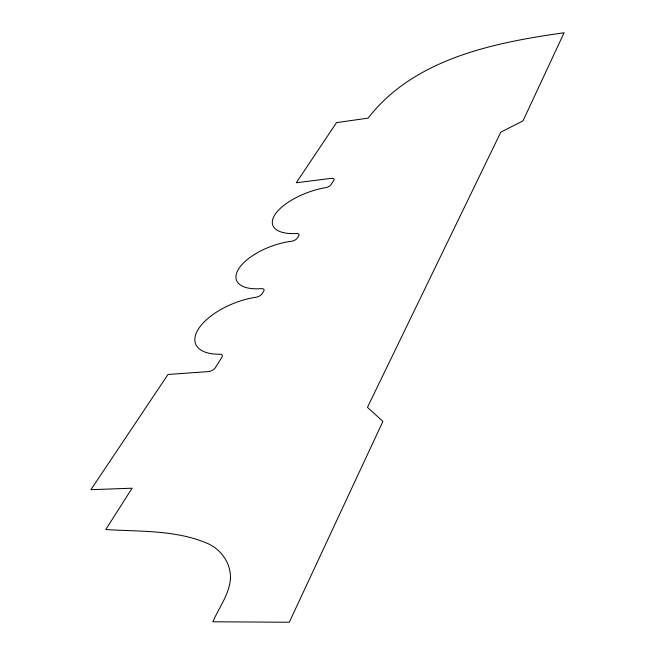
<?xml version="1.0" encoding="UTF-8"?>
<svg xmlns="http://www.w3.org/2000/svg" width="655" height="655" viewBox="0 0 655 655"><rect width="100%" height="100%" fill="white"/><g stroke="black" fill="none" stroke-linecap="round" stroke-linejoin="round"><path stroke-width="0.98" d="M230.421 579.028C229.152 594.724 218.86 607.676 212.875 621.783L289.281 622.25L382.921 421.378L367.455 407.361L500.788 132.171L522.993 120.905L564.094 32.75C493.927 42.657 414.156 58.582 368.11 118.129L336.523 122.616L296.289 182.753L331.143 178.365A4.675 1.916 -19.1 0 1 333.894 180.141L330.922 184.857A4.7 1.94 -19.2 0 1 325.609 187.657A45.252 19.151 -19.5 0 0 274.871 214.774A45.252 19.151 -19.5 0 0 296.453 233.507A4.945 2.145 -20 0 1 298.811 235.636L297.157 238.256A4.962 2.153 -20 0 1 291.213 241.327A44.098 19.625 -20.5 0 0 238.731 268.779A44.098 19.625 -20.5 0 0 261.116 288.634A5.215 2.374 -21 0 1 263.76 291.074L261.918 293.989A5.232 2.391 -21.1 0 1 255.925 297.255A50.599 23.736 -21.6 0 0 198.432 329.006A50.599 23.736 -21.6 0 0 219.695 354.232A5.551 2.669 -22.4 0 1 222.012 357.114L215.159 367.954A5.608 2.71 -22.7 0 1 208.2 371.606L168.007 374.464L90.906 489.686L132.097 488.204L105.742 529.543C140.317 531.77 177.022 529.658 209.297 544.24C222.127 550.724 231.289 564.422 230.421 579.028"/></g></svg>
